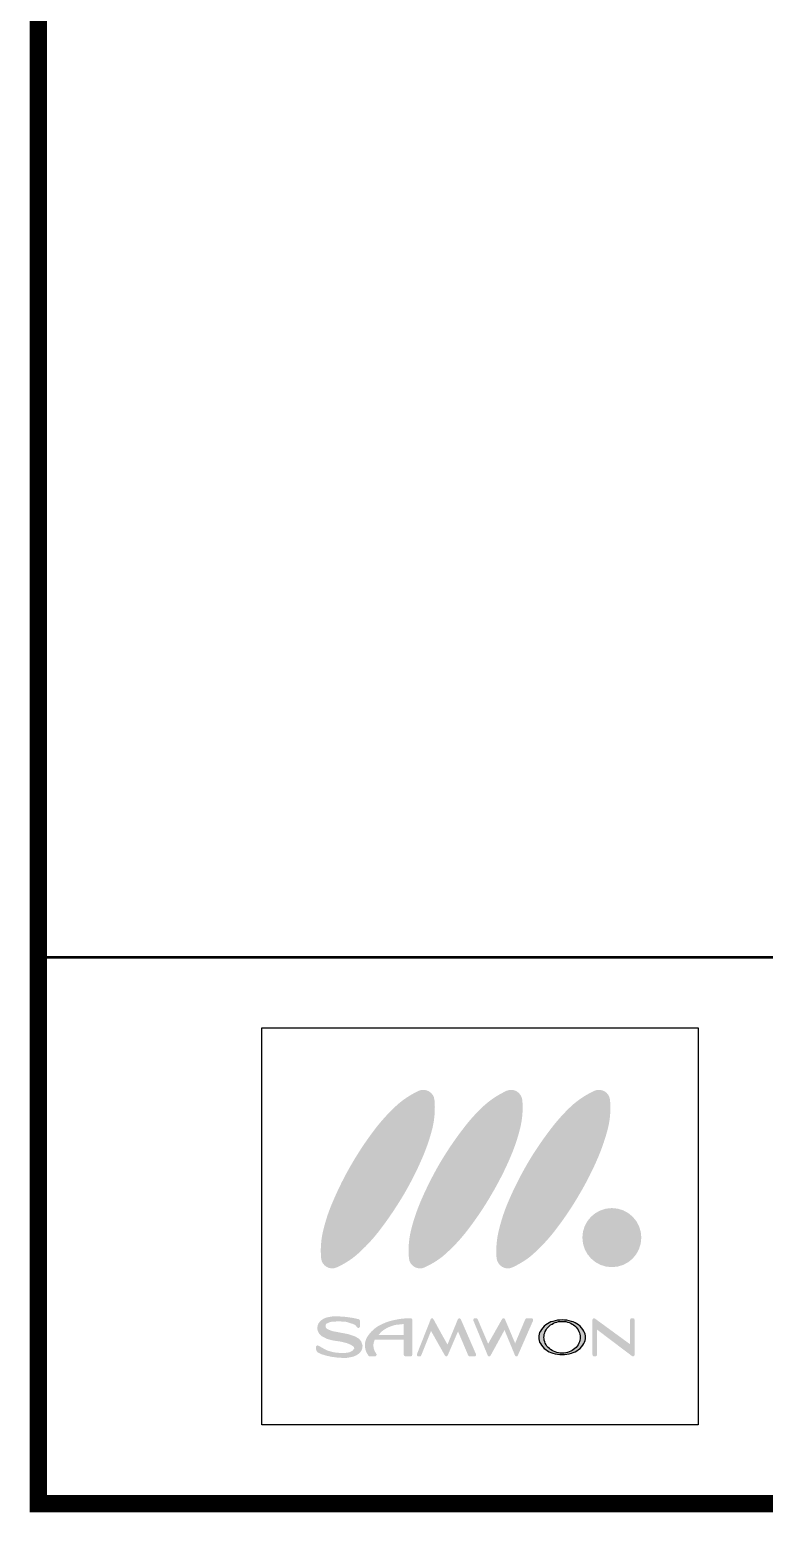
# Model space of a CAD drawing. Header units: millimetres. Extents: x 1618 to 2314, y 422 to 652.
# Drawn here: x 1617.93 to 1635.79, y 422.42 to 458.48 of the extents above; entities that cross this region are included whole.
import ezdxf

# ---------------------------------------------------------------- set-up
doc = ezdxf.new("R2010")
doc.units = ezdxf.units.MM
doc.layers.add('_______1', color=160, linetype='Continuous')
doc.layers.add('SHEET', color=7, linetype='Continuous')

# ---------------------------------------------------------------- blocks, each defined once
blk = doc.blocks.new('A$C4F960576')
at = {"layer": '_______1'}
h = blk.add_hatch(color=7, dxfattribs=at)
edge = h.paths.add_edge_path()
edge.add_spline(control_points=[(1.798, 5.062), (1.771, 5.346), (1.794, 5.632), (1.86, 5.908), (1.934, 6.213), (2.03, 6.509), (2.158, 6.796), (2.324, 7.188), (2.514, 7.569), (2.73, 7.936), (2.941, 8.3), (3.175, 8.65), (3.431, 8.987), (3.623, 9.237), (3.834, 9.47), (4.063, 9.684), (4.27, 9.877), (4.507, 10.034), (4.767, 10.155), (4.866, 10.199), (4.98, 10.193), (5.074, 10.137), (5.17, 10.08), (5.233, 9.984), (5.241, 9.877), (5.269, 9.59), (5.246, 9.309), (5.182, 9.026), (5.106, 8.729), (5.007, 8.43), (4.883, 8.141), (4.717, 7.749), (4.524, 7.371), (4.313, 7.007), (4.094, 6.642), (3.862, 6.29), (3.604, 5.952), (3.416, 5.702), (3.207, 5.47), (2.977, 5.258), (2.771, 5.057), (2.532, 4.906), (2.271, 4.785), (2.172, 4.737), (2.059, 4.745), (1.962, 4.802), (1.869, 4.858), (1.806, 4.953), (1.798, 5.062)], knot_values=[0, 0, 0, 0, 1, 1, 1, 2, 2, 2, 3, 3, 3, 4, 4, 4, 5, 5, 5, 6, 6, 6, 7, 7, 7, 8, 8, 8, 9, 9, 9, 10, 10, 10, 11, 11, 11, 12, 12, 12, 13, 13, 13, 14, 14, 14, 15, 15, 15, 16, 16, 16, 16], degree=3, periodic=0)
edge = h.paths.add_edge_path()
edge.add_spline(control_points=[(7.129, 5.062), (7.107, 5.346), (7.127, 5.632), (7.196, 5.908), (7.269, 6.213), (7.365, 6.509), (7.49, 6.796), (7.657, 7.188), (7.85, 7.569), (8.063, 7.936), (8.275, 8.3), (8.513, 8.65), (8.771, 8.987), (8.959, 9.237), (9.168, 9.47), (9.394, 9.684), (9.604, 9.877), (9.842, 10.034), (10.104, 10.155), (10.203, 10.199), (10.319, 10.193), (10.412, 10.137), (10.507, 10.08), (10.564, 9.984), (10.576, 9.877), (10.602, 9.59), (10.583, 9.309), (10.516, 9.026), (10.441, 8.729), (10.339, 8.43), (10.218, 8.141), (10.051, 7.749), (9.861, 7.371), (9.645, 7.007), (9.434, 6.642), (9.198, 6.29), (8.94, 5.952), (8.751, 5.702), (8.541, 5.47), (8.313, 5.258), (8.108, 5.057), (7.866, 4.906), (7.608, 4.785), (7.505, 4.737), (7.391, 4.745), (7.299, 4.802), (7.205, 4.858), (7.145, 4.953), (7.129, 5.062)], knot_values=[0, 0, 0, 0, 1, 1, 1, 2, 2, 2, 3, 3, 3, 4, 4, 4, 5, 5, 5, 6, 6, 6, 7, 7, 7, 8, 8, 8, 9, 9, 9, 10, 10, 10, 11, 11, 11, 12, 12, 12, 13, 13, 13, 14, 14, 14, 15, 15, 15, 16, 16, 16, 16], degree=3, periodic=0)
edge = h.paths.add_edge_path()
edge.add_spline(control_points=[(4.466, 5.062), (4.44, 5.346), (4.46, 5.632), (4.527, 5.908), (4.601, 6.213), (4.701, 6.509), (4.823, 6.796), (4.992, 7.188), (5.182, 7.569), (5.395, 7.936), (5.609, 8.3), (5.843, 8.65), (6.103, 8.987), (6.289, 9.237), (6.498, 9.47), (6.726, 9.684), (6.937, 9.877), (7.175, 10.034), (7.434, 10.155), (7.535, 10.199), (7.651, 10.193), (7.741, 10.137), (7.835, 10.08), (7.898, 9.984), (7.91, 9.877), (7.938, 9.59), (7.914, 9.309), (7.848, 9.026), (7.774, 8.729), (7.675, 8.43), (7.55, 8.141), (7.385, 7.749), (7.19, 7.371), (6.977, 7.007), (6.766, 6.642), (6.528, 6.29), (6.273, 5.952), (6.083, 5.702), (5.876, 5.47), (5.645, 5.258), (5.439, 5.057), (5.202, 4.906), (4.939, 4.785), (4.84, 4.737), (4.726, 4.745), (4.631, 4.802), (4.535, 4.858), (4.474, 4.953), (4.466, 5.062)], knot_values=[0, 0, 0, 0, 1, 1, 1, 2, 2, 2, 3, 3, 3, 4, 4, 4, 5, 5, 5, 6, 6, 6, 7, 7, 7, 8, 8, 8, 9, 9, 9, 10, 10, 10, 11, 11, 11, 12, 12, 12, 13, 13, 13, 14, 14, 14, 15, 15, 15, 16, 16, 16, 16], degree=3, periodic=0)
edge = h.paths.add_edge_path()
edge.add_spline(control_points=[(10.632, 4.793), (10.139, 4.793), (9.736, 5.195), (9.736, 5.694), (9.736, 6.184), (10.139, 6.589), (10.632, 6.589), (11.13, 6.589), (11.527, 6.184), (11.527, 5.694), (11.527, 5.195), (11.13, 4.793), (10.632, 4.793)], knot_values=[0, 0, 0, 0, 1, 1, 1, 2, 2, 2, 3, 3, 3, 4, 4, 4, 4], degree=3, periodic=0)
h = blk.add_hatch(color=7, dxfattribs=at)
edge = h.paths.add_edge_path(flags=16)
edge.add_spline(control_points=[(5.997, 3.24), (5.974, 3.24), (5.957, 3.226), (5.951, 3.206), (5.951, 3.206), (5.7, 2.592), (5.637, 2.442), (5.553, 2.583), (5.211, 3.211), (5.211, 3.211), (5.203, 3.229), (5.185, 3.24), (5.165, 3.24), (5.145, 3.24), (5.129, 3.224), (5.126, 3.206), (5.126, 3.206), (4.709, 2.15), (4.709, 2.15), (4.703, 2.135), (4.705, 2.119), (4.713, 2.1), (4.723, 2.089), (4.738, 2.08), (4.753, 2.08), (4.753, 2.08), (4.794, 2.08), (4.794, 2.08), (4.815, 2.08), (4.833, 2.09), (4.84, 2.114), (4.84, 2.114), (5.076, 2.704), (5.137, 2.854), (5.218, 2.711), (5.558, 2.107), (5.558, 2.107), (5.566, 2.089), (5.587, 2.079), (5.604, 2.08), (5.624, 2.08), (5.638, 2.09), (5.645, 2.114), (5.645, 2.114), (5.886, 2.68), (5.957, 2.839), (6.026, 2.68), (6.265, 2.114), (6.265, 2.114), (6.273, 2.09), (6.29, 2.08), (6.312, 2.08), (6.312, 2.08), (6.457, 2.08), (6.457, 2.08), (6.474, 2.08), (6.486, 2.089), (6.498, 2.104), (6.507, 2.119), (6.51, 2.137), (6.502, 2.15), (6.502, 2.15), (6.041, 3.211), (6.041, 3.211), (6.033, 3.226), (6.018, 3.24), (5.997, 3.24)], knot_values=[0, 0, 0, 0, 1, 1, 1, 2, 2, 2, 3, 3, 3, 4, 4, 4, 5, 5, 5, 6, 6, 6, 7, 7, 7, 8, 8, 8, 9, 9, 9, 10, 10, 10, 11, 11, 11, 12, 12, 12, 13, 13, 13, 14, 14, 14, 15, 15, 15, 16, 16, 16, 17, 17, 17, 18, 18, 18, 19, 19, 19, 20, 20, 20, 21, 21, 21, 22, 22, 22, 22], degree=3, periodic=0)
edge = h.paths.add_edge_path()
edge.add_spline(control_points=[(4.307, 2.731), (4.307, 2.731), (3.54, 2.731), (3.54, 2.731), (3.595, 2.79), (3.646, 2.854), (3.708, 2.889), (3.814, 2.959), (3.934, 3.008), (4.055, 3.038), (4.055, 3.038), (4.223, 3.054), (4.307, 3.064), (4.307, 3.064), (4.307, 2.731), (4.307, 2.731)], knot_values=[0, 0, 0, 0, 1, 1, 1, 2, 2, 2, 3, 3, 3, 4, 4, 4, 5, 5, 5, 5], degree=3, periodic=0)
edge = h.paths.add_edge_path(flags=16)
edge.add_spline(control_points=[(3.966, 3.172), (3.823, 3.141), (3.68, 3.083), (3.545, 3.008), (3.421, 2.937), (3.309, 2.833), (3.22, 2.706), (3.161, 2.629), (3.128, 2.528), (3.128, 2.417), (3.128, 2.313), (3.159, 2.207), (3.22, 2.127), (3.22, 2.127), (3.235, 2.1), (3.235, 2.1), (3.246, 2.089), (3.261, 2.08), (3.276, 2.08), (3.276, 2.08), (3.436, 2.08), (3.436, 2.08), (3.456, 2.08), (3.467, 2.09), (3.478, 2.114), (3.481, 2.119), (3.483, 2.127), (3.483, 2.127), (3.483, 2.145), (3.478, 2.16), (3.469, 2.162), (3.469, 2.162), (3.456, 2.189), (3.456, 2.189), (3.408, 2.256), (3.386, 2.333), (3.386, 2.417), (3.386, 2.48), (3.405, 2.538), (3.43, 2.589), (3.43, 2.589), (4.307, 2.589), (4.307, 2.589), (4.307, 2.363), (4.307, 2.133), (4.307, 2.133), (4.307, 2.104), (4.334, 2.08), (4.359, 2.08), (4.359, 2.08), (4.517, 2.08), (4.517, 2.08), (4.545, 2.08), (4.57, 2.104), (4.57, 2.133), (4.57, 2.133), (4.57, 3.188), (4.57, 3.188), (4.57, 3.218), (4.545, 3.24), (4.517, 3.24), (4.329, 3.24), (4.144, 3.218), (3.966, 3.172)], knot_values=[0, 0, 0, 0, 1, 1, 1, 2, 2, 2, 3, 3, 3, 4, 4, 4, 5, 5, 5, 6, 6, 6, 7, 7, 7, 8, 8, 8, 9, 9, 9, 10, 10, 10, 11, 11, 11, 12, 12, 12, 13, 13, 13, 14, 14, 14, 15, 15, 15, 16, 16, 16, 17, 17, 17, 18, 18, 18, 19, 19, 19, 20, 20, 20, 21, 21, 21, 21], degree=3, periodic=0)
edge = h.paths.add_edge_path(flags=16)
edge.add_spline(control_points=[(8.233, 3.215), (8.223, 3.229), (8.208, 3.24), (8.19, 3.24), (8.19, 3.24), (8.047, 3.24), (8.047, 3.24), (8.028, 3.24), (8.01, 3.226), (8, 3.206), (8, 3.206), (7.761, 2.643), (7.693, 2.477), (7.624, 2.643), (7.385, 3.206), (7.385, 3.206), (7.375, 3.226), (7.362, 3.24), (7.34, 3.24), (7.319, 3.24), (7.302, 3.229), (7.294, 3.211), (7.294, 3.211), (6.953, 2.605), (6.872, 2.465), (6.81, 2.612), (6.556, 3.206), (6.556, 3.206), (6.55, 3.226), (6.53, 3.24), (6.512, 3.24), (6.512, 3.24), (6.472, 3.24), (6.472, 3.24), (6.457, 3.24), (6.439, 3.229), (6.43, 3.218), (6.423, 3.203), (6.419, 3.184), (6.424, 3.169), (6.424, 3.169), (6.858, 2.114), (6.858, 2.114), (6.866, 2.09), (6.883, 2.08), (6.9, 2.08), (6.921, 2.079), (6.937, 2.089), (6.947, 2.107), (6.947, 2.107), (7.292, 2.734), (7.37, 2.883), (7.432, 2.729), (7.687, 2.114), (7.687, 2.114), (7.693, 2.09), (7.711, 2.08), (7.73, 2.08), (7.753, 2.08), (7.771, 2.09), (7.777, 2.114), (7.777, 2.114), (8.238, 3.168), (8.238, 3.168), (8.242, 3.184), (8.24, 3.201), (8.233, 3.215)], knot_values=[0, 0, 0, 0, 1, 1, 1, 2, 2, 2, 3, 3, 3, 4, 4, 4, 5, 5, 5, 6, 6, 6, 7, 7, 7, 8, 8, 8, 9, 9, 9, 10, 10, 10, 11, 11, 11, 12, 12, 12, 13, 13, 13, 14, 14, 14, 15, 15, 15, 16, 16, 16, 17, 17, 17, 18, 18, 18, 19, 19, 19, 20, 20, 20, 21, 21, 21, 22, 22, 22, 22], degree=3, periodic=0)
edge = h.paths.add_edge_path(flags=16)
edge.add_spline(control_points=[(2.951, 2.613), (2.951, 2.613), (2.837, 2.683), (2.837, 2.683), (2.837, 2.683), (2.621, 2.756), (2.621, 2.756), (2.621, 2.756), (2.346, 2.81), (2.346, 2.81), (2.346, 2.81), (2.144, 2.848), (2.144, 2.848), (2.144, 2.848), (2.045, 2.884), (2.045, 2.884), (2.045, 2.884), (1.97, 2.92), (1.97, 2.92), (1.97, 2.92), (1.94, 2.962), (1.94, 2.962), (1.94, 2.962), (1.934, 3.006), (1.934, 3.006), (1.934, 3.006), (1.94, 3.046), (1.94, 3.046), (1.94, 3.046), (1.962, 3.078), (1.962, 3.078), (1.962, 3.078), (1.994, 3.09), (1.994, 3.09), (1.994, 3.09), (2.078, 3.127), (2.078, 3.127), (2.078, 3.127), (2.172, 3.14), (2.172, 3.14), (2.172, 3.14), (2.264, 3.141), (2.264, 3.141), (2.264, 3.141), (2.412, 3.141), (2.412, 3.141), (2.412, 3.141), (2.532, 3.135), (2.532, 3.135), (2.532, 3.135), (2.616, 3.115), (2.616, 3.115), (2.616, 3.115), (2.684, 3.09), (2.684, 3.09), (2.684, 3.09), (2.752, 3.071), (2.752, 3.071), (2.752, 3.071), (2.814, 3.044), (2.814, 3.044), (2.814, 3.044), (2.844, 3.026), (2.844, 3.026), (2.844, 3.026), (2.89, 2.962), (2.89, 2.962), (2.9, 2.952), (2.913, 2.946), (2.931, 2.946), (2.931, 2.946), (2.931, 2.946), (2.931, 2.946), (2.941, 2.946), (2.951, 2.95), (2.961, 2.956), (2.972, 2.963), (2.977, 2.979), (2.977, 2.994), (2.977, 2.994), (2.977, 3.163), (2.977, 3.163), (2.976, 3.184), (2.961, 3.204), (2.938, 3.211), (2.938, 3.211), (2.767, 3.249), (2.767, 3.249), (2.767, 3.249), (2.537, 3.282), (2.537, 3.282), (2.537, 3.282), (2.286, 3.3), (2.286, 3.3), (2.286, 3.3), (2.113, 3.292), (2.113, 3.292), (2.113, 3.292), (1.95, 3.259), (1.95, 3.259), (1.95, 3.259), (1.869, 3.224), (1.869, 3.224), (1.869, 3.224), (1.788, 3.169), (1.788, 3.169), (1.788, 3.169), (1.72, 3.088), (1.72, 3.088), (1.72, 3.088), (1.692, 3.02), (1.692, 3.02), (1.692, 3.02), (1.682, 2.946), (1.682, 2.946), (1.682, 2.946), (1.689, 2.871), (1.689, 2.871), (1.689, 2.871), (1.73, 2.783), (1.73, 2.783), (1.73, 2.783), (1.816, 2.693), (1.816, 2.693), (1.816, 2.693), (1.972, 2.613), (1.972, 2.613), (1.972, 2.613), (2.146, 2.566), (2.146, 2.566), (2.146, 2.566), (2.405, 2.528), (2.405, 2.528), (2.405, 2.528), (2.588, 2.48), (2.588, 2.48), (2.588, 2.48), (2.707, 2.43), (2.707, 2.43), (2.707, 2.43), (2.789, 2.374), (2.789, 2.374), (2.789, 2.374), (2.804, 2.323), (2.804, 2.323), (2.804, 2.323), (2.756, 2.257), (2.756, 2.257), (2.756, 2.257), (2.67, 2.211), (2.67, 2.211), (2.67, 2.211), (2.595, 2.191), (2.595, 2.191), (2.595, 2.191), (2.481, 2.184), (2.481, 2.184), (2.481, 2.184), (2.377, 2.186), (2.377, 2.186), (2.377, 2.186), (2.279, 2.191), (2.279, 2.191), (2.279, 2.191), (2.189, 2.204), (2.189, 2.204), (2.189, 2.204), (2.005, 2.251), (2.005, 2.251), (2.005, 2.251), (1.869, 2.32), (1.869, 2.32), (1.869, 2.32), (1.715, 2.407), (1.715, 2.407), (1.7, 2.415), (1.682, 2.415), (1.668, 2.407), (1.651, 2.402), (1.639, 2.384), (1.639, 2.368), (1.639, 2.368), (1.637, 2.333), (1.637, 2.333), (1.637, 2.333), (1.651, 2.26), (1.651, 2.26), (1.651, 2.26), (1.689, 2.204), (1.689, 2.204), (1.689, 2.204), (1.814, 2.145), (1.814, 2.145), (1.814, 2.145), (1.937, 2.107), (1.937, 2.107), (1.937, 2.107), (2.102, 2.069), (2.102, 2.069), (2.102, 2.069), (2.301, 2.042), (2.301, 2.042), (2.301, 2.042), (2.412, 2.036), (2.412, 2.036), (2.412, 2.036), (2.585, 2.036), (2.585, 2.036), (2.585, 2.036), (2.768, 2.071), (2.768, 2.071), (2.768, 2.071), (2.87, 2.114), (2.87, 2.114), (2.87, 2.114), (2.957, 2.174), (2.957, 2.174), (2.957, 2.174), (3.02, 2.251), (3.02, 2.251), (3.02, 2.251), (3.053, 2.333), (3.053, 2.333), (3.053, 2.333), (3.055, 2.417), (3.055, 2.417), (3.055, 2.417), (3.017, 2.533), (3.017, 2.533), (3.017, 2.533), (2.951, 2.613), (2.951, 2.613)], knot_values=[0, 0, 0, 0, 1, 1, 1, 2, 2, 2, 3, 3, 3, 4, 4, 4, 5, 5, 5, 6, 6, 6, 7, 7, 7, 8, 8, 8, 9, 9, 9, 10, 10, 10, 11, 11, 11, 12, 12, 12, 13, 13, 13, 14, 14, 14, 15, 15, 15, 16, 16, 16, 17, 17, 17, 18, 18, 18, 19, 19, 19, 20, 20, 20, 21, 21, 21, 22, 22, 22, 23, 23, 23, 24, 24, 24, 25, 25, 25, 26, 26, 26, 27, 27, 27, 28, 28, 28, 29, 29, 29, 30, 30, 30, 31, 31, 31, 32, 32, 32, 33, 33, 33, 34, 34, 34, 35, 35, 35, 36, 36, 36, 37, 37, 37, 38, 38, 38, 39, 39, 39, 40, 40, 40, 41, 41, 41, 42, 42, 42, 43, 43, 43, 44, 44, 44, 45, 45, 45, 46, 46, 46, 47, 47, 47, 48, 48, 48, 49, 49, 49, 50, 50, 50, 51, 51, 51, 52, 52, 52, 53, 53, 53, 54, 54, 54, 55, 55, 55, 56, 56, 56, 57, 57, 57, 58, 58, 58, 59, 59, 59, 60, 60, 60, 61, 61, 61, 62, 62, 62, 63, 63, 63, 64, 64, 64, 65, 65, 65, 66, 66, 66, 67, 67, 67, 68, 68, 68, 69, 69, 69, 70, 70, 70, 71, 71, 71, 72, 72, 72, 73, 73, 73, 74, 74, 74, 75, 75, 75, 76, 76, 76, 77, 77, 77, 77], degree=3, periodic=0)
h = blk.add_hatch(color=7, dxfattribs=at)
edge = h.paths.add_edge_path()
edge.add_spline(control_points=[(9.632, 2.48), (9.604, 2.417), (9.561, 2.363), (9.51, 2.32), (9.457, 2.27), (9.401, 2.239), (9.336, 2.214), (9.267, 2.189), (9.195, 2.174), (9.12, 2.174), (9.048, 2.174), (8.976, 2.189), (8.905, 2.214), (8.84, 2.239), (8.783, 2.27), (8.733, 2.32), (8.68, 2.363), (8.635, 2.417), (8.609, 2.48), (8.581, 2.538), (8.568, 2.599), (8.568, 2.658), (8.568, 2.724), (8.581, 2.783), (8.609, 2.839), (8.635, 2.902), (8.68, 2.959), (8.733, 3.006), (8.783, 3.046), (8.84, 3.082), (8.905, 3.107), (8.976, 3.135), (9.048, 3.145), (9.12, 3.145), (9.195, 3.145), (9.267, 3.135), (9.336, 3.107), (9.401, 3.082), (9.457, 3.046), (9.51, 3.006), (9.561, 2.959), (9.604, 2.902), (9.632, 2.839), (9.66, 2.783), (9.672, 2.724), (9.672, 2.658), (9.672, 2.599), (9.66, 2.538), (9.632, 2.48)], knot_values=[0, 0, 0, 0, 1, 1, 1, 2, 2, 2, 3, 3, 3, 4, 4, 4, 5, 5, 5, 6, 6, 6, 7, 7, 7, 8, 8, 8, 9, 9, 9, 10, 10, 10, 11, 11, 11, 12, 12, 12, 13, 13, 13, 14, 14, 14, 15, 15, 15, 16, 16, 16, 16], degree=3, periodic=0)
edge = h.paths.add_edge_path(flags=16)
edge.add_spline(control_points=[(9.782, 2.849), (9.739, 2.92), (9.686, 2.988), (9.622, 3.036), (9.555, 3.083), (9.481, 3.125), (9.403, 3.145), (9.309, 3.172), (9.216, 3.188), (9.12, 3.188), (9.026, 3.188), (8.929, 3.172), (8.838, 3.145), (8.759, 3.125), (8.685, 3.083), (8.622, 3.036), (8.553, 2.988), (8.5, 2.92), (8.46, 2.849), (8.426, 2.794), (8.411, 2.728), (8.411, 2.658), (8.411, 2.592), (8.426, 2.528), (8.46, 2.47), (8.5, 2.396), (8.553, 2.333), (8.622, 2.287), (8.685, 2.239), (8.759, 2.2), (8.838, 2.174), (8.929, 2.148), (9.026, 2.133), (9.12, 2.133), (9.216, 2.133), (9.309, 2.148), (9.403, 2.174), (9.481, 2.2), (9.555, 2.239), (9.622, 2.287), (9.686, 2.333), (9.739, 2.396), (9.782, 2.47), (9.814, 2.528), (9.83, 2.592), (9.83, 2.658), (9.83, 2.728), (9.814, 2.794), (9.782, 2.849)], knot_values=[0, 0, 0, 0, 1, 1, 1, 2, 2, 2, 3, 3, 3, 4, 4, 4, 5, 5, 5, 6, 6, 6, 7, 7, 7, 8, 8, 8, 9, 9, 9, 10, 10, 10, 11, 11, 11, 12, 12, 12, 13, 13, 13, 14, 14, 14, 15, 15, 15, 16, 16, 16, 16], degree=3, periodic=0)
h = blk.add_hatch(color=7, dxfattribs=at)
edge = h.paths.add_edge_path()
edge.add_spline(control_points=[(11.272, 3.24), (11.272, 3.24), (11.236, 3.24), (11.236, 3.24), (11.206, 3.24), (11.185, 3.218), (11.185, 3.188), (11.185, 3.188), (11.185, 2.603), (11.185, 2.45), (11.046, 2.551), (10.119, 3.229), (10.119, 3.229), (10.111, 3.236), (10.101, 3.24), (10.087, 3.24), (10.074, 3.24), (10.061, 3.229), (10.051, 3.219), (10.046, 3.211), (10.043, 3.201), (10.043, 3.188), (10.043, 3.188), (10.043, 2.133), (10.043, 2.133), (10.043, 2.104), (10.063, 2.08), (10.087, 2.08), (10.087, 2.08), (10.13, 2.08), (10.13, 2.08), (10.16, 2.08), (10.182, 2.104), (10.182, 2.133), (10.182, 2.133), (10.182, 2.734), (10.182, 2.894), (10.32, 2.79), (11.246, 2.089), (11.246, 2.089), (11.261, 2.079), (11.279, 2.076), (11.297, 2.087), (11.314, 2.09), (11.324, 2.114), (11.324, 2.133), (11.324, 2.133), (11.324, 3.188), (11.324, 3.188), (11.324, 3.218), (11.302, 3.24), (11.272, 3.24)], knot_values=[0, 0, 0, 0, 1, 1, 1, 2, 2, 2, 3, 3, 3, 4, 4, 4, 5, 5, 5, 6, 6, 6, 7, 7, 7, 8, 8, 8, 9, 9, 9, 10, 10, 10, 11, 11, 11, 12, 12, 12, 13, 13, 13, 14, 14, 14, 15, 15, 15, 16, 16, 16, 17, 17, 17, 17], degree=3, periodic=0)
at = {"layer": '_______1', "color": 7}
for p, q in [((0, 12.07), (13.252, 12.07)), ((0, 0), (0, 12.07)), ((13.252, 12.07), (13.252, 0)), ((13.252, 0), (0, 0))]:
    blk.add_line(p, q, dxfattribs=at)
for points, knots in [([(9.403, 3.145), (9.309, 3.172), (9.216, 3.188), (9.12, 3.188), (9.026, 3.188), (8.929, 3.172), (8.838, 3.145)], [2, 2, 2, 2, 3, 3, 3, 4, 4, 4, 4]), ([(8.46, 2.849), (8.426, 2.794), (8.411, 2.728), (8.411, 2.658), (8.411, 2.592), (8.426, 2.528), (8.46, 2.47)], [6, 6, 6, 6, 7, 7, 7, 8, 8, 8, 8]), ([(8.609, 2.48), (8.581, 2.538), (8.568, 2.599), (8.568, 2.658), (8.568, 2.724), (8.581, 2.783), (8.609, 2.839)], [6, 6, 6, 6, 7, 7, 7, 8, 8, 8, 8]), ([(8.905, 3.107), (8.976, 3.135), (9.048, 3.145), (9.12, 3.145), (9.195, 3.145), (9.267, 3.135), (9.336, 3.107)], [10, 10, 10, 10, 11, 11, 11, 12, 12, 12, 12]), ([(9.632, 2.839), (9.66, 2.783), (9.672, 2.724), (9.672, 2.658), (9.672, 2.599), (9.66, 2.538), (9.632, 2.48)], [14, 14, 14, 14, 15, 15, 15, 16, 16, 16, 16]), ([(9.782, 2.47), (9.814, 2.528), (9.83, 2.592), (9.83, 2.658), (9.83, 2.728), (9.814, 2.794), (9.782, 2.849)], [14, 14, 14, 14, 15, 15, 15, 16, 16, 16, 16]), ([(8.838, 2.174), (8.929, 2.148), (9.026, 2.133), (9.12, 2.133), (9.216, 2.133), (9.309, 2.148), (9.403, 2.174)], [10, 10, 10, 10, 11, 11, 11, 12, 12, 12, 12]), ([(9.336, 2.214), (9.267, 2.189), (9.195, 2.174), (9.12, 2.174), (9.048, 2.174), (8.976, 2.189), (8.905, 2.214)], [2, 2, 2, 2, 3, 3, 3, 4, 4, 4, 4])]:
    blk.add_open_spline(points, degree=3, knots=knots, dxfattribs=at)
for points in [[(8.622, 3.036), (8.553, 2.988), (8.5, 2.92), (8.46, 2.849)], [(8.609, 2.839), (8.635, 2.902), (8.68, 2.959), (8.733, 3.006)], [(8.838, 3.145), (8.759, 3.125), (8.685, 3.083), (8.622, 3.036)], [(8.733, 3.006), (8.783, 3.046), (8.84, 3.082), (8.905, 3.107)], [(9.336, 3.107), (9.401, 3.082), (9.457, 3.046), (9.51, 3.006)], [(9.622, 3.036), (9.555, 3.083), (9.481, 3.125), (9.403, 3.145)], [(9.51, 3.006), (9.561, 2.959), (9.604, 2.902), (9.632, 2.839)], [(9.782, 2.849), (9.739, 2.92), (9.686, 2.988), (9.622, 3.036)], [(8.46, 2.47), (8.5, 2.396), (8.553, 2.333), (8.622, 2.287)], [(8.733, 2.32), (8.68, 2.363), (8.635, 2.417), (8.609, 2.48)], [(8.622, 2.287), (8.685, 2.239), (8.759, 2.2), (8.838, 2.174)], [(8.905, 2.214), (8.84, 2.239), (8.783, 2.27), (8.733, 2.32)], [(9.51, 2.32), (9.457, 2.27), (9.401, 2.239), (9.336, 2.214)], [(9.403, 2.174), (9.481, 2.2), (9.555, 2.239), (9.622, 2.287)], [(9.632, 2.48), (9.604, 2.417), (9.561, 2.363), (9.51, 2.32)], [(9.622, 2.287), (9.686, 2.333), (9.739, 2.396), (9.782, 2.47)]]:
    blk.add_open_spline(points, degree=3, dxfattribs=at)

msp = doc.modelspace()

# ---------------------------------------------------------------- linework, layer by layer
at = {"color": 0, "lineweight": 50}
msp.add_line((1618.14, 435.921), (1948.585, 435.921), dxfattribs=at)
at = {"layer": 'SHEET', "const_width": 0.421}
msp.add_lwpolyline([(1618.14, 609.9), (1618.14, 422.629), (1948.585, 422.629), (1948.585, 609.9), (1948.585, 651.775), (1825.476, 651.775), (1618.14, 651.775)], close=True, dxfattribs=at)

# ---------------------------------------------------------------- block references
at = {"xscale": 0.8, "yscale": 0.8, "zscale": 0.8}
msp.add_blockref('A$C4F960576', (1623.577, 424.547), dxfattribs=at)

doc.saveas('drawing.dxf')
